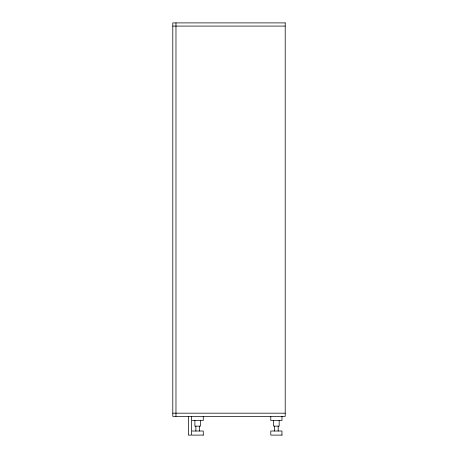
<?xml version="1.0" encoding="UTF-8"?>
<svg xmlns="http://www.w3.org/2000/svg" width="458" height="458" viewBox="0 0 458 458"><rect width="100%" height="100%" fill="white"/><g stroke="black" fill="none" stroke-linecap="round" stroke-linejoin="round"><path stroke-width="0.69" d="M172.792 26.083L285.208 26.083M172.792 413.179L285.208 413.179M192.091 420.45L203.266 420.45L203.266 416.362M192.091 431.012L203.266 431.012L203.266 435.1M192.091 435.1L203.329 435.1M282.025 435.1L270.781 435.1L270.781 431.012L281.962 431.012L281.962 435.1M281.962 416.362L281.962 420.45L270.781 420.45L270.781 416.362M279.168 420.45L279.168 426.14L273.575 426.14L273.575 420.45M278.189 426.14L278.189 431.012M274.554 426.14L274.554 431.012M200.472 420.45L200.472 426.14L194.885 426.14L194.885 420.45M199.493 426.14L199.493 431.012M195.864 426.14L195.864 431.012M191.53 416.362L191.53 435.1L188.341 435.1L188.341 416.362M175.975 22.9L175.975 416.362M285.208 22.9L172.792 22.9L172.792 416.362L285.208 416.362L285.208 22.9"/></g></svg>
